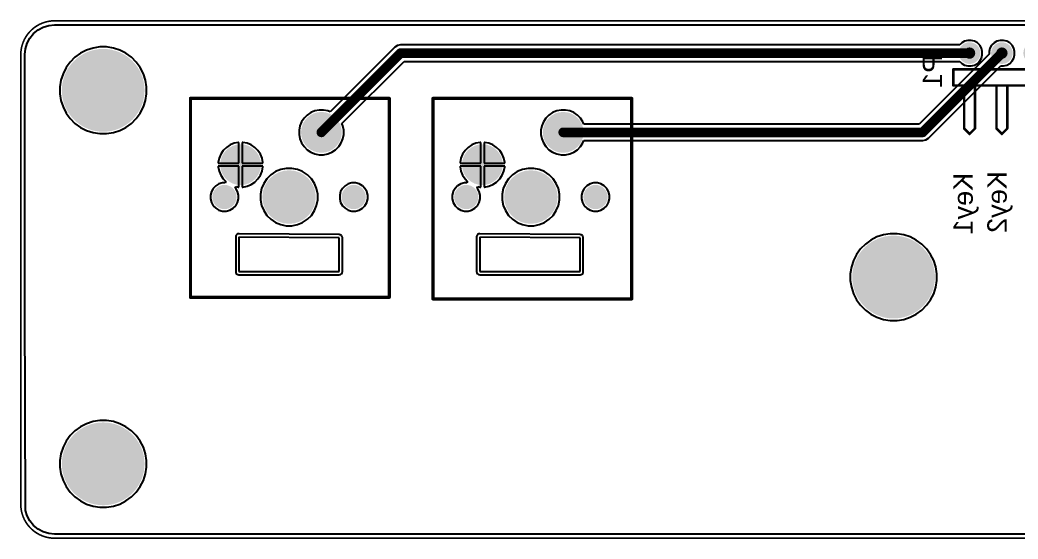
# Model space of a CAD drawing. Header units: millimetres. Extents: x 1.3 to 6.73, y 0.8 to 2.4.
# Drawn here: x 1.298 to 4.385, y 0.798 to 2.403 of the extents above; entities that cross this region are included whole.
import ezdxf

# ---------------------------------------------------------------- set-up
doc = ezdxf.new("R2010")
doc.units = ezdxf.units.MM
doc.header["$MEASUREMENT"] = 0
for name, color, linetype in [('BottomLayer', 5, 'Continuous'), ('BottomOverlay', 54, 'Continuous'), ('BottomSolder', 6, 'Continuous'), ('Mechanical1', 6, 'Continuous'), ('MultiLayer', 9, 'Continuous'), ('PadHoleLayer', 156, 'Continuous'), ('TopLayer', 1, 'Continuous'), ('TopOverlay', 2, 'Continuous'), ('TopSolder', 216, 'Continuous')]:
    doc.layers.add(name, color=color, linetype=linetype)
doc.styles.add('Arial', font='', dxfattribs={"height": 0.2})
doc.styles.get('Arial').set_extended_font_data('Arial')

# ---------------------------------------------------------------- blocks, each defined once
blk = doc.blocks.new('C______MX_F_________1_1')
at = {"layer": 'BottomLayer'}
h = blk.add_hatch(color=5, dxfattribs=at)
edge = h.paths.add_edge_path()
edge.add_arc((0.1, 0.2), 0.0591, 0, 360)
h = blk.add_hatch(color=5, dxfattribs=at)
edge = h.paths.add_edge_path()
edge.add_arc((-0.15, 0.1), 0.0591, 0, 360)
h = blk.add_hatch(color=5, dxfattribs=at)
edge = h.paths.add_edge_path()
edge.add_arc((0, 0), 0.0787, 0, 360)
h = blk.add_hatch(color=5, dxfattribs=at)
edge = h.paths.add_edge_path()
edge.add_arc((-0.2, 0), 0.0335, 0, 360)
h = blk.add_hatch(color=5, dxfattribs=at)
edge = h.paths.add_edge_path()
edge.add_arc((0.2, 0), 0.0335, 0, 360)
at = {"layer": 'BottomSolder'}
h = blk.add_hatch(color=6, dxfattribs=at)
edge = h.paths.add_edge_path()
edge.add_arc((0.1, 0.2), 0.0631, 0, 360)
h = blk.add_hatch(color=6, dxfattribs=at)
edge = h.paths.add_edge_path()
edge.add_arc((-0.15, 0.1), 0.0631, 0, 360)
h = blk.add_hatch(color=6, dxfattribs=at)
edge = h.paths.add_edge_path()
edge.add_arc((0, 0), 0.0827, 0, 360)
h = blk.add_hatch(color=6, dxfattribs=at)
edge = h.paths.add_edge_path()
edge.add_arc((-0.2, 0), 0.0375, 0, 360)
h = blk.add_hatch(color=6, dxfattribs=at)
edge = h.paths.add_edge_path()
edge.add_arc((0.2, 0), 0.0375, 0, 360)
at = {"layer": 'MultiLayer'}
h = blk.add_hatch(color=9, dxfattribs=at)
edge = h.paths.add_edge_path()
edge.add_arc((0.1, 0.2), 0.0591, 0, 360)
h = blk.add_hatch(color=9, dxfattribs=at)
edge = h.paths.add_edge_path()
edge.add_arc((-0.15, 0.1), 0.0591, 0, 360)
h = blk.add_hatch(color=9, dxfattribs=at)
edge = h.paths.add_edge_path()
edge.add_arc((0, 0), 0.0787, 0, 360)
h = blk.add_hatch(color=9, dxfattribs=at)
edge = h.paths.add_edge_path()
edge.add_arc((-0.2, 0), 0.0335, 0, 360)
h = blk.add_hatch(color=9, dxfattribs=at)
edge = h.paths.add_edge_path()
edge.add_arc((0.2, 0), 0.0335, 0, 360)
at = {"layer": 'PadHoleLayer'}
h = blk.add_hatch(color=156, dxfattribs=at)
edge = h.paths.add_edge_path()
edge.add_arc((0.1, 0.2), 0.0295, 0, 360)
h = blk.add_hatch(color=156, dxfattribs=at)
edge = h.paths.add_edge_path()
edge.add_arc((-0.15, 0.1), 0.0295, 0, 360)
h = blk.add_hatch(color=156, dxfattribs=at)
edge = h.paths.add_edge_path()
edge.add_arc((0, 0), 0.0787, 0, 360)
h = blk.add_hatch(color=156, dxfattribs=at)
edge = h.paths.add_edge_path()
edge.add_arc((-0.2, 0), 0.0335, 0, 360)
h = blk.add_hatch(color=156, dxfattribs=at)
edge = h.paths.add_edge_path()
edge.add_arc((0.2, 0), 0.0335, 0, 360)
at = {"layer": 'TopLayer'}
h = blk.add_hatch(color=1, dxfattribs=at)
edge = h.paths.add_edge_path()
edge.add_arc((0.1, 0.2), 0.0591, 0, 360)
h = blk.add_hatch(color=1, dxfattribs=at)
edge = h.paths.add_edge_path()
edge.add_arc((-0.15, 0.1), 0.0591, 0, 360)
h = blk.add_hatch(color=1, dxfattribs=at)
edge = h.paths.add_edge_path()
edge.add_arc((0, 0), 0.0787, 0, 360)
h = blk.add_hatch(color=1, dxfattribs=at)
edge = h.paths.add_edge_path()
edge.add_arc((-0.2, 0), 0.0335, 0, 360)
h = blk.add_hatch(color=1, dxfattribs=at)
edge = h.paths.add_edge_path()
edge.add_arc((0.2, 0), 0.0335, 0, 360)
at = {"layer": 'TopSolder'}
h = blk.add_hatch(color=216, dxfattribs=at)
edge = h.paths.add_edge_path()
edge.add_arc((0.1, 0.2), 0.0631, 0, 360)
h = blk.add_hatch(color=216, dxfattribs=at)
edge = h.paths.add_edge_path()
edge.add_arc((-0.15, 0.1), 0.0631, 0, 360)
h = blk.add_hatch(color=216, dxfattribs=at)
edge = h.paths.add_edge_path()
edge.add_arc((0, 0), 0.0827, 0, 360)
h = blk.add_hatch(color=216, dxfattribs=at)
edge = h.paths.add_edge_path()
edge.add_arc((-0.2, 0), 0.0375, 0, 360)
h = blk.add_hatch(color=216, dxfattribs=at)
edge = h.paths.add_edge_path()
edge.add_arc((0.2, 0), 0.0375, 0, 360)
blk = doc.blocks.new('C______MX_F_________1_2')
at = {"layer": 'BottomLayer'}
h = blk.add_hatch(color=5, dxfattribs=at)
edge = h.paths.add_edge_path()
edge.add_arc((0.1, 0.2), 0.0591, 0, 360)
h = blk.add_hatch(color=5, dxfattribs=at)
edge = h.paths.add_edge_path()
edge.add_arc((-0.15, 0.1), 0.0591, 0, 360)
h = blk.add_hatch(color=5, dxfattribs=at)
edge = h.paths.add_edge_path()
edge.add_arc((0, 0), 0.0787, 0, 360)
h = blk.add_hatch(color=5, dxfattribs=at)
edge = h.paths.add_edge_path()
edge.add_arc((-0.2, 0), 0.0335, 0, 360)
h = blk.add_hatch(color=5, dxfattribs=at)
edge = h.paths.add_edge_path()
edge.add_arc((0.2, 0), 0.0335, 0, 360)
at = {"layer": 'BottomSolder'}
h = blk.add_hatch(color=6, dxfattribs=at)
edge = h.paths.add_edge_path()
edge.add_arc((0.1, 0.2), 0.0631, 0, 360)
h = blk.add_hatch(color=6, dxfattribs=at)
edge = h.paths.add_edge_path()
edge.add_arc((-0.15, 0.1), 0.0631, 0, 360)
h = blk.add_hatch(color=6, dxfattribs=at)
edge = h.paths.add_edge_path()
edge.add_arc((0, 0), 0.0827, 0, 360)
h = blk.add_hatch(color=6, dxfattribs=at)
edge = h.paths.add_edge_path()
edge.add_arc((-0.2, 0), 0.0375, 0, 360)
h = blk.add_hatch(color=6, dxfattribs=at)
edge = h.paths.add_edge_path()
edge.add_arc((0.2, 0), 0.0375, 0, 360)
at = {"layer": 'MultiLayer'}
h = blk.add_hatch(color=9, dxfattribs=at)
edge = h.paths.add_edge_path()
edge.add_arc((0.1, 0.2), 0.0591, 0, 360)
h = blk.add_hatch(color=9, dxfattribs=at)
edge = h.paths.add_edge_path()
edge.add_arc((-0.15, 0.1), 0.0591, 0, 360)
h = blk.add_hatch(color=9, dxfattribs=at)
edge = h.paths.add_edge_path()
edge.add_arc((0, 0), 0.0787, 0, 360)
h = blk.add_hatch(color=9, dxfattribs=at)
edge = h.paths.add_edge_path()
edge.add_arc((-0.2, 0), 0.0335, 0, 360)
h = blk.add_hatch(color=9, dxfattribs=at)
edge = h.paths.add_edge_path()
edge.add_arc((0.2, 0), 0.0335, 0, 360)
at = {"layer": 'PadHoleLayer'}
h = blk.add_hatch(color=156, dxfattribs=at)
edge = h.paths.add_edge_path()
edge.add_arc((0.1, 0.2), 0.0295, 0, 360)
h = blk.add_hatch(color=156, dxfattribs=at)
edge = h.paths.add_edge_path()
edge.add_arc((-0.15, 0.1), 0.0295, 0, 360)
h = blk.add_hatch(color=156, dxfattribs=at)
edge = h.paths.add_edge_path()
edge.add_arc((0, 0), 0.0787, 0, 360)
h = blk.add_hatch(color=156, dxfattribs=at)
edge = h.paths.add_edge_path()
edge.add_arc((-0.2, 0), 0.0335, 0, 360)
h = blk.add_hatch(color=156, dxfattribs=at)
edge = h.paths.add_edge_path()
edge.add_arc((0.2, 0), 0.0335, 0, 360)
at = {"layer": 'TopLayer'}
h = blk.add_hatch(color=1, dxfattribs=at)
edge = h.paths.add_edge_path()
edge.add_arc((0.1, 0.2), 0.0591, 0, 360)
h = blk.add_hatch(color=1, dxfattribs=at)
edge = h.paths.add_edge_path()
edge.add_arc((-0.15, 0.1), 0.0591, 0, 360)
h = blk.add_hatch(color=1, dxfattribs=at)
edge = h.paths.add_edge_path()
edge.add_arc((0, 0), 0.0787, 0, 360)
h = blk.add_hatch(color=1, dxfattribs=at)
edge = h.paths.add_edge_path()
edge.add_arc((-0.2, 0), 0.0335, 0, 360)
h = blk.add_hatch(color=1, dxfattribs=at)
edge = h.paths.add_edge_path()
edge.add_arc((0.2, 0), 0.0335, 0, 360)
at = {"layer": 'TopSolder'}
h = blk.add_hatch(color=216, dxfattribs=at)
edge = h.paths.add_edge_path()
edge.add_arc((0.1, 0.2), 0.0631, 0, 360)
h = blk.add_hatch(color=216, dxfattribs=at)
edge = h.paths.add_edge_path()
edge.add_arc((-0.15, 0.1), 0.0631, 0, 360)
h = blk.add_hatch(color=216, dxfattribs=at)
edge = h.paths.add_edge_path()
edge.add_arc((0, 0), 0.0827, 0, 360)
h = blk.add_hatch(color=216, dxfattribs=at)
edge = h.paths.add_edge_path()
edge.add_arc((-0.2, 0), 0.0375, 0, 360)
h = blk.add_hatch(color=216, dxfattribs=at)
edge = h.paths.add_edge_path()
edge.add_arc((0.2, 0), 0.0375, 0, 360)
blk = doc.blocks.new('HDR1X5H_B_5')
at = {"layer": 'BottomLayer'}
blk.add_hatch(color=5, dxfattribs=at).paths.add_polyline_path([(-0.0295, 0.0295), (0.0295, 0.0295), (0.0295, -0.0295), (-0.0295, -0.0295)])
h = blk.add_hatch(color=5, dxfattribs=at)
edge = h.paths.add_edge_path()
edge.add_arc((0.1, 0), 0.0295, 0, 360)
h = blk.add_hatch(color=5, dxfattribs=at)
edge = h.paths.add_edge_path()
edge.add_arc((0.2, 0), 0.0295, 0, 360)
h = blk.add_hatch(color=5, dxfattribs=at)
edge = h.paths.add_edge_path()
edge.add_arc((0.3, 0), 0.0295, 0, 360)
h = blk.add_hatch(color=5, dxfattribs=at)
edge = h.paths.add_edge_path()
edge.add_arc((0.4, 0), 0.0295, 0, 360)
at = {"layer": 'BottomSolder'}
blk.add_hatch(color=6, dxfattribs=at).paths.add_polyline_path([(-0.0335, 0.0335), (0.0335, 0.0335), (0.0335, -0.0335), (-0.0335, -0.0335)])
h = blk.add_hatch(color=6, dxfattribs=at)
edge = h.paths.add_edge_path()
edge.add_arc((0.1, 0), 0.0335, 0, 360)
h = blk.add_hatch(color=6, dxfattribs=at)
edge = h.paths.add_edge_path()
edge.add_arc((0.2, 0), 0.0335, 0, 360)
h = blk.add_hatch(color=6, dxfattribs=at)
edge = h.paths.add_edge_path()
edge.add_arc((0.3, 0), 0.0335, 0, 360)
h = blk.add_hatch(color=6, dxfattribs=at)
edge = h.paths.add_edge_path()
edge.add_arc((0.4, 0), 0.0335, 0, 360)
at = {"layer": 'MultiLayer'}
blk.add_hatch(color=9, dxfattribs=at).paths.add_polyline_path([(-0.0295, 0.0295), (0.0295, 0.0295), (0.0295, -0.0295), (-0.0295, -0.0295)])
h = blk.add_hatch(color=9, dxfattribs=at)
edge = h.paths.add_edge_path()
edge.add_arc((0.1, 0), 0.0295, 0, 360)
h = blk.add_hatch(color=9, dxfattribs=at)
edge = h.paths.add_edge_path()
edge.add_arc((0.2, 0), 0.0295, 0, 360)
h = blk.add_hatch(color=9, dxfattribs=at)
edge = h.paths.add_edge_path()
edge.add_arc((0.3, 0), 0.0295, 0, 360)
h = blk.add_hatch(color=9, dxfattribs=at)
edge = h.paths.add_edge_path()
edge.add_arc((0.4, 0), 0.0295, 0, 360)
at = {"layer": 'PadHoleLayer'}
h = blk.add_hatch(color=156, dxfattribs=at)
edge = h.paths.add_edge_path()
edge.add_arc((0, 0), 0.0177, 0, 360)
h = blk.add_hatch(color=156, dxfattribs=at)
edge = h.paths.add_edge_path()
edge.add_arc((0.1, 0), 0.0177, 0, 360)
h = blk.add_hatch(color=156, dxfattribs=at)
edge = h.paths.add_edge_path()
edge.add_arc((0.2, 0), 0.0177, 0, 360)
h = blk.add_hatch(color=156, dxfattribs=at)
edge = h.paths.add_edge_path()
edge.add_arc((0.3, 0), 0.0177, 0, 360)
h = blk.add_hatch(color=156, dxfattribs=at)
edge = h.paths.add_edge_path()
edge.add_arc((0.4, 0), 0.0177, 0, 360)
at = {"layer": 'TopLayer'}
blk.add_hatch(color=1, dxfattribs=at).paths.add_polyline_path([(-0.0295, 0.0295), (0.0295, 0.0295), (0.0295, -0.0295), (-0.0295, -0.0295)])
h = blk.add_hatch(color=1, dxfattribs=at)
edge = h.paths.add_edge_path()
edge.add_arc((0.1, 0), 0.0295, 0, 360)
h = blk.add_hatch(color=1, dxfattribs=at)
edge = h.paths.add_edge_path()
edge.add_arc((0.2, 0), 0.0295, 0, 360)
h = blk.add_hatch(color=1, dxfattribs=at)
edge = h.paths.add_edge_path()
edge.add_arc((0.3, 0), 0.0295, 0, 360)
h = blk.add_hatch(color=1, dxfattribs=at)
edge = h.paths.add_edge_path()
edge.add_arc((0.4, 0), 0.0295, 0, 360)
at = {"layer": 'TopSolder'}
blk.add_hatch(color=216, dxfattribs=at).paths.add_polyline_path([(-0.0335, 0.0335), (0.0335, 0.0335), (0.0335, -0.0335), (-0.0335, -0.0335)])
h = blk.add_hatch(color=216, dxfattribs=at)
edge = h.paths.add_edge_path()
edge.add_arc((0.1, 0), 0.0335, 0, 360)
h = blk.add_hatch(color=216, dxfattribs=at)
edge = h.paths.add_edge_path()
edge.add_arc((0.2, 0), 0.0335, 0, 360)
h = blk.add_hatch(color=216, dxfattribs=at)
edge = h.paths.add_edge_path()
edge.add_arc((0.3, 0), 0.0335, 0, 360)
h = blk.add_hatch(color=216, dxfattribs=at)
edge = h.paths.add_edge_path()
edge.add_arc((0.4, 0), 0.0335, 0, 360)
at = {"layer": 'BottomOverlay', "const_width": 0.00787}
for points in [[(0, 0.25), (-0.0167, 0.2333)], [(0.0167, 0.2333), (0, 0.25)], [(0.1, 0.25), (0.0833, 0.2333)], [(0.1167, 0.2333), (0.1, 0.25)], [(0.2, 0.25), (0.1833, 0.2333)], [(0.2167, 0.2333), (0.2, 0.25)], [(0.3, 0.25), (0.2833, 0.2333)], [(0.3167, 0.2333), (0.3, 0.25)], [(0.4, 0.25), (0.3833, 0.2333)], [(0.4167, 0.2333), (0.4, 0.25)], [(-0.0167, 0.2333), (-0.0167, 0.1)], [(0.0167, 0.2333), (0.0167, 0.1)], [(0.0833, 0.2333), (0.0833, 0.1)], [(0.1167, 0.2333), (0.1167, 0.1)], [(0.1833, 0.2333), (0.1833, 0.1)], [(0.2167, 0.2333), (0.2167, 0.1)], [(0.2833, 0.2333), (0.2833, 0.1)], [(0.3167, 0.2333), (0.3167, 0.1)], [(0.3833, 0.2333), (0.3833, 0.1)], [(0.4167, 0.2333), (0.4167, 0.1)], [(0.45, 0.1), (-0.05, 0.1)], [(-0.05, 0.1), (-0.05, 0.05)], [(0.45, 0.1), (0.45, 0.05)], [(0.45, 0.05), (-0.05, 0.05)]]:
    blk.add_lwpolyline(points, dxfattribs=at)
at = {"layer": 'BottomOverlay', "const_width": 0.00394}
for points in [[(-0.002, 0.25, 1), (0.002, 0.25, 1)], [(-0.002, 0.25, 1), (0.002, 0.25, 1)], [(0.098, 0.25, 1), (0.102, 0.25, 1)], [(0.098, 0.25, 1), (0.102, 0.25, 1)], [(0.198, 0.25, 1), (0.202, 0.25, 1)], [(0.198, 0.25, 1), (0.202, 0.25, 1)], [(0.298, 0.25, 1), (0.302, 0.25, 1)], [(0.298, 0.25, 1), (0.302, 0.25, 1)], [(0.398, 0.25, 1), (0.402, 0.25, 1)], [(0.398, 0.25, 1), (0.402, 0.25, 1)], [(-0.0186, 0.2333, 1), (-0.0147, 0.2333, 1)], [(-0.0186, 0.2333, 1), (-0.0147, 0.2333, 1)], [(0.0147, 0.2333, 1), (0.0186, 0.2333, 1)], [(0.0147, 0.2333, 1), (0.0186, 0.2333, 1)], [(0.0814, 0.2333, 1), (0.0853, 0.2333, 1)], [(0.0814, 0.2333, 1), (0.0853, 0.2333, 1)], [(0.1147, 0.2333, 1), (0.1186, 0.2333, 1)], [(0.1147, 0.2333, 1), (0.1186, 0.2333, 1)], [(0.1814, 0.2333, 1), (0.1853, 0.2333, 1)], [(0.1814, 0.2333, 1), (0.1853, 0.2333, 1)], [(0.2147, 0.2333, 1), (0.2186, 0.2333, 1)], [(0.2147, 0.2333, 1), (0.2186, 0.2333, 1)], [(0.2814, 0.2333, 1), (0.2853, 0.2333, 1)], [(0.2814, 0.2333, 1), (0.2853, 0.2333, 1)], [(0.3147, 0.2333, 1), (0.3186, 0.2333, 1)], [(0.3147, 0.2333, 1), (0.3186, 0.2333, 1)], [(0.3814, 0.2333, 1), (0.3853, 0.2333, 1)], [(0.3814, 0.2333, 1), (0.3853, 0.2333, 1)], [(0.4147, 0.2333, 1), (0.4186, 0.2333, 1)], [(0.4147, 0.2333, 1), (0.4186, 0.2333, 1)], [(-0.052, 0.1, 1), (-0.048, 0.1, 1)], [(-0.052, 0.1, 1), (-0.048, 0.1, 1)], [(-0.0186, 0.1, 1), (-0.0147, 0.1, 1)], [(0.0147, 0.1, 1), (0.0186, 0.1, 1)], [(0.0814, 0.1, 1), (0.0853, 0.1, 1)], [(0.1147, 0.1, 1), (0.1186, 0.1, 1)], [(0.1814, 0.1, 1), (0.1853, 0.1, 1)], [(0.2147, 0.1, 1), (0.2186, 0.1, 1)], [(0.2814, 0.1, 1), (0.2853, 0.1, 1)], [(0.3147, 0.1, 1), (0.3186, 0.1, 1)], [(0.3814, 0.1, 1), (0.3853, 0.1, 1)], [(0.4147, 0.1, 1), (0.4186, 0.1, 1)], [(0.448, 0.1, 1), (0.452, 0.1, 1)], [(0.448, 0.1, 1), (0.452, 0.1, 1)], [(-0.052, 0.05, 1), (-0.048, 0.05, 1)], [(-0.052, 0.05, 1), (-0.048, 0.05, 1)], [(0.448, 0.05, 1), (0.452, 0.05, 1)], [(0.448, 0.05, 1), (0.452, 0.05, 1)]]:
    blk.add_lwpolyline(points, format="xyb", close=True, dxfattribs=at)

msp = doc.modelspace()

# ---------------------------------------------------------------- hatches: boundary and pattern name
at = {"layer": 'BottomLayer'}
h = msp.add_hatch(color=5, dxfattribs=at)
edge = h.paths.add_edge_path()
edge.add_arc((1.555, 2.185), 0.124, 0, 360)
h = msp.add_hatch(color=5, dxfattribs=at)
edge = h.paths.add_edge_path()
edge.add_arc((4.0001, 1.6075), 0.124, 0, 360)
h = msp.add_hatch(color=5, dxfattribs=at)
edge = h.paths.add_edge_path()
edge.add_arc((1.555, 1.03), 0.124, 0, 360)
at = {"layer": 'BottomSolder'}
h = msp.add_hatch(color=6, dxfattribs=at)
edge = h.paths.add_edge_path()
edge.add_arc((1.555, 2.185), 0.128, 0, 360)
h = msp.add_hatch(color=6, dxfattribs=at)
edge = h.paths.add_edge_path()
edge.add_arc((4.0001, 1.6075), 0.128, 0, 360)
h = msp.add_hatch(color=6, dxfattribs=at)
edge = h.paths.add_edge_path()
edge.add_arc((1.555, 1.03), 0.128, 0, 360)
at = {"layer": 'MultiLayer'}
h = msp.add_hatch(color=9, dxfattribs=at)
edge = h.paths.add_edge_path()
edge.add_arc((1.555, 2.185), 0.124, 0, 360)
h = msp.add_hatch(color=9, dxfattribs=at)
edge = h.paths.add_edge_path()
edge.add_arc((4.0001, 1.6075), 0.124, 0, 360)
h = msp.add_hatch(color=9, dxfattribs=at)
edge = h.paths.add_edge_path()
edge.add_arc((1.555, 1.03), 0.124, 0, 360)
at = {"layer": 'PadHoleLayer'}
h = msp.add_hatch(color=156, dxfattribs=at)
edge = h.paths.add_edge_path()
edge.add_arc((1.555, 2.185), 0.0669, 0, 360)
h = msp.add_hatch(color=156, dxfattribs=at)
edge = h.paths.add_edge_path()
edge.add_arc((4.0001, 1.6075), 0.0669, 0, 360)
h = msp.add_hatch(color=156, dxfattribs=at)
edge = h.paths.add_edge_path()
edge.add_arc((1.555, 1.03), 0.0669, 0, 360)
at = {"layer": 'TopLayer'}
h = msp.add_hatch(color=1, dxfattribs=at)
edge = h.paths.add_edge_path()
edge.add_arc((1.555, 2.185), 0.124, 0, 360)
h = msp.add_hatch(color=1, dxfattribs=at)
edge = h.paths.add_edge_path()
edge.add_arc((4.0001, 1.6075), 0.124, 0, 360)
h = msp.add_hatch(color=1, dxfattribs=at)
edge = h.paths.add_edge_path()
edge.add_arc((1.555, 1.03), 0.124, 0, 360)
at = {"layer": 'TopSolder'}
h = msp.add_hatch(color=216, dxfattribs=at)
edge = h.paths.add_edge_path()
edge.add_arc((1.555, 2.185), 0.128, 0, 360)
h = msp.add_hatch(color=216, dxfattribs=at)
edge = h.paths.add_edge_path()
edge.add_arc((4.0001, 1.6075), 0.128, 0, 360)
h = msp.add_hatch(color=216, dxfattribs=at)
edge = h.paths.add_edge_path()
edge.add_arc((1.555, 1.03), 0.128, 0, 360)

# ---------------------------------------------------------------- linework, layer by layer
at = {"layer": 'Mechanical1', "const_width": 0.005}
for points in [[(1.3, 2.295, -0.414214), (1.405, 2.4)], [(1.405, 0.8, -0.414214), (1.3, 0.905)]]:
    msp.add_lwpolyline(points, format="xyb", dxfattribs=at)
for points in [[(1.405, 2.4), (6.625, 2.4)], [(1.3, 0.905), (1.3, 2.295)], [(1.405, 0.8), (6.625, 0.8)]]:
    msp.add_lwpolyline(points, dxfattribs=at)
at = {"layer": 'Mechanical1', "const_width": 0.0025}
for points in [[(1.4038, 2.4, 1), (1.4062, 2.4, 1)], [(1.4038, 2.4, 1), (1.4062, 2.4, 1)], [(1.2988, 2.295, 1), (1.3013, 2.295, 1)], [(1.2988, 2.295, 1), (1.3013, 2.295, 1)], [(1.2988, 0.905, 1), (1.3013, 0.905, 1)], [(1.2988, 0.905, 1), (1.3013, 0.905, 1)], [(1.4038, 0.8, 1), (1.4062, 0.8, 1)], [(1.4038, 0.8, 1), (1.4062, 0.8, 1)]]:
    msp.add_lwpolyline(points, format="xyb", close=True, dxfattribs=at)
at = {"layer": 'MultiLayer'}
for p, q in [((2.285, 1.7286), (1.975, 1.7314)), ((1.975, 1.7314), (1.975, 1.625)), ((3.03, 1.7286), (2.72, 1.7314)), ((2.72, 1.7314), (2.72, 1.625)), ((2.285, 1.625), (2.285, 1.7286)), ((3.03, 1.625), (3.03, 1.7286)), ((1.975, 1.625), (2.285, 1.625)), ((2.72, 1.625), (3.03, 1.625))]:
    msp.add_line(p, q, dxfattribs=at)
at = {"layer": 'TopLayer'}
for p, q in [((1.3536, 2.3719), (1.3696, 2.3804)), ((1.3696, 2.3804), (1.387, 2.3857)), ((1.387, 2.3857), (1.4044, 2.3874)), ((1.4044, 2.3874), (1.405, 2.3873)), ((1.405, 2.3873), (6.625, 2.3873)), ((1.3281, 2.3464), (1.3396, 2.3604)), ((1.3396, 2.3604), (1.3536, 2.3719)), ((1.3143, 2.313), (1.3196, 2.3304)), ((1.3196, 2.3304), (1.3281, 2.3464)), ((1.5236, 2.3157), (1.5036, 2.3092)), ((1.5445, 2.319), (1.5236, 2.3157)), ((1.5655, 2.319), (1.5445, 2.319)), ((1.5864, 2.3157), (1.5655, 2.319)), ((1.6064, 2.3092), (1.5864, 2.3157)), ((2.457, 2.318), (2.2574, 2.1184)), ((2.4652, 2.3235), (2.457, 2.318)), ((2.475, 2.3255), (2.4652, 2.3235)), ((4.2046, 2.3255), (2.475, 2.3255)), ((4.2107, 2.3316), (4.2046, 2.3255)), ((4.2197, 2.3368), (4.2107, 2.3316)), ((4.2298, 2.3395), (4.2197, 2.3368)), ((4.2402, 2.3395), (4.2298, 2.3395)), ((4.2503, 2.3368), (4.2402, 2.3395)), ((4.2593, 2.3316), (4.2503, 2.3368)), ((4.2666, 2.3243), (4.2593, 2.3316)), ((4.2718, 2.3153), (4.2666, 2.3243)), ((4.3034, 2.3243), (4.2982, 2.3153)), ((4.3107, 2.3316), (4.3034, 2.3243)), ((4.3197, 2.3368), (4.3107, 2.3316)), ((4.3298, 2.3395), (4.3197, 2.3368)), ((4.3402, 2.3395), (4.3298, 2.3395)), ((4.3503, 2.3368), (4.3402, 2.3395)), ((4.3593, 2.3316), (4.3503, 2.3368)), ((4.3666, 2.3243), (4.3593, 2.3316)), ((4.3718, 2.3153), (4.3666, 2.3243)), ((1.3126, 2.2956), (1.3143, 2.313)), ((1.3127, 2.295), (1.3126, 2.2956)), ((1.3127, 1.5226), (1.3127, 2.295)), ((1.4677, 2.2872), (1.4528, 2.2723)), ((1.4848, 2.2996), (1.4677, 2.2872)), ((1.5036, 2.3092), (1.4848, 2.2996)), ((1.6252, 2.2996), (1.6064, 2.3092)), ((1.6423, 2.2872), (1.6252, 2.2996)), ((1.6572, 2.2723), (1.6423, 2.2872)), ((4.2955, 2.2965), (4.0794, 2.0805)), ((4.2745, 2.3052), (4.2718, 2.3153)), ((4.2718, 2.2847), (4.2745, 2.2948)), ((4.2745, 2.2948), (4.2745, 2.3052)), ((4.2982, 2.3153), (4.2955, 2.3052)), ((4.2955, 2.3052), (4.2955, 2.2965)), ((4.3745, 2.3052), (4.3718, 2.3153)), ((4.3718, 2.2847), (4.3745, 2.2948)), ((4.3745, 2.2948), (4.3745, 2.3052)), ((1.4404, 2.2552), (1.4308, 2.2364)), ((1.4528, 2.2723), (1.4404, 2.2552)), ((1.6696, 2.2552), (1.6572, 2.2723)), ((1.6792, 2.2364), (1.6696, 2.2552)), ((2.2934, 2.0824), (2.4856, 2.2745)), ((2.4856, 2.2745), (4.2046, 2.2745)), ((4.108, 2.037), (4.3315, 2.2605)), ((4.2046, 2.2745), (4.2107, 2.2684)), ((4.2107, 2.2684), (4.2197, 2.2632)), ((4.2197, 2.2632), (4.2298, 2.2605)), ((4.2298, 2.2605), (4.2402, 2.2605)), ((4.2402, 2.2605), (4.2503, 2.2632)), ((4.2503, 2.2632), (4.2593, 2.2684)), ((4.2593, 2.2684), (4.2666, 2.2757)), ((4.2666, 2.2757), (4.2718, 2.2847)), ((4.3315, 2.2605), (4.3402, 2.2605)), ((4.3402, 2.2605), (4.3503, 2.2632)), ((4.3503, 2.2632), (4.3593, 2.2684)), ((4.3593, 2.2684), (4.3666, 2.2757)), ((4.3666, 2.2757), (4.3718, 2.2847)), ((1.4308, 2.2364), (1.4243, 2.2164)), ((1.6857, 2.2164), (1.6792, 2.2364)), ((1.4243, 2.2164), (1.421, 2.1955)), ((1.421, 2.1955), (1.421, 2.1745)), ((1.689, 2.1955), (1.6857, 2.2164)), ((1.689, 2.1745), (1.689, 2.1955)), ((1.421, 2.1745), (1.4243, 2.1536)), ((1.6857, 2.1536), (1.689, 2.1745)), ((1.4243, 2.1536), (1.4308, 2.1336)), ((1.4308, 2.1336), (1.4404, 2.1148)), ((1.6696, 2.1148), (1.6792, 2.1336)), ((1.6792, 2.1336), (1.6857, 2.1536)), ((1.4404, 2.1148), (1.4528, 2.0977)), ((1.6572, 2.0977), (1.6696, 2.1148)), ((2.186, 2.1086), (2.1764, 2.099)), ((2.1973, 2.1162), (2.186, 2.1086)), ((2.2099, 2.1214), (2.1973, 2.1162)), ((2.2232, 2.1241), (2.2099, 2.1214)), ((2.2368, 2.1241), (2.2232, 2.1241)), ((2.2501, 2.1214), (2.2368, 2.1241)), ((2.2574, 2.1184), (2.2501, 2.1214)), ((2.934, 2.1086), (2.9244, 2.099)), ((2.9453, 2.1162), (2.934, 2.1086)), ((2.9579, 2.1214), (2.9453, 2.1162)), ((2.9712, 2.1241), (2.9579, 2.1214)), ((2.9848, 2.1241), (2.9712, 2.1241)), ((2.9982, 2.1214), (2.9848, 2.1241)), ((3.0107, 2.1162), (2.9982, 2.1214)), ((3.0221, 2.1086), (3.0107, 2.1162)), ((3.0317, 2.099), (3.0221, 2.1086)), ((1.4528, 2.0977), (1.4677, 2.0828)), ((1.4677, 2.0828), (1.4848, 2.0704)), ((1.4848, 2.0704), (1.5036, 2.0608)), ((1.6064, 2.0608), (1.6252, 2.0704)), ((1.6252, 2.0704), (1.6423, 2.0828)), ((1.6423, 2.0828), (1.6572, 2.0977)), ((2.1636, 2.0751), (2.1609, 2.0618)), ((2.1688, 2.0877), (2.1636, 2.0751)), ((2.1764, 2.099), (2.1688, 2.0877)), ((2.2964, 2.0751), (2.2934, 2.0824)), ((2.2991, 2.0618), (2.2964, 2.0751)), ((2.9116, 2.0751), (2.909, 2.0618)), ((2.9168, 2.0877), (2.9116, 2.0751)), ((2.9244, 2.099), (2.9168, 2.0877)), ((3.0392, 2.0877), (3.0317, 2.099)), ((3.0422, 2.0805), (3.0392, 2.0877)), ((4.0794, 2.0805), (3.0422, 2.0805)), ((1.5036, 2.0608), (1.5236, 2.0543)), ((1.5236, 2.0543), (1.5445, 2.051)), ((1.5445, 2.051), (1.5655, 2.051)), ((1.5655, 2.051), (1.5864, 2.0543)), ((1.5864, 2.0543), (1.6064, 2.0608)), ((2.1609, 2.0618), (2.1609, 2.0482)), ((2.1609, 2.0482), (2.1636, 2.0349)), ((2.2964, 2.0349), (2.2991, 2.0482)), ((2.2991, 2.0482), (2.2991, 2.0618)), ((2.909, 2.0618), (2.909, 2.0482)), ((2.909, 2.0482), (2.9116, 2.0349)), ((1.936, 2.0086), (1.9264, 1.999)), ((1.9473, 2.0162), (1.936, 2.0086)), ((1.9599, 2.0214), (1.9473, 2.0162)), ((1.9732, 2.0241), (1.9599, 2.0214)), ((1.975, 2.0241), (1.9732, 2.0241)), ((1.975, 1.96), (1.975, 2.0241)), ((1.9868, 2.0241), (1.985, 2.0241)), ((1.985, 2.0241), (1.985, 1.96)), ((2.0001, 2.0214), (1.9868, 2.0241)), ((2.0127, 2.0162), (2.0001, 2.0214)), ((2.024, 2.0086), (2.0127, 2.0162)), ((2.0336, 1.999), (2.024, 2.0086)), ((2.1636, 2.0349), (2.1688, 2.0223)), ((2.1688, 2.0223), (2.1764, 2.011)), ((2.1764, 2.011), (2.186, 2.0014)), ((2.274, 2.0014), (2.2836, 2.011)), ((2.2836, 2.011), (2.2912, 2.0223)), ((2.2912, 2.0223), (2.2964, 2.0349)), ((2.684, 2.0086), (2.6744, 1.999)), ((2.6953, 2.0162), (2.684, 2.0086)), ((2.7079, 2.0214), (2.6953, 2.0162)), ((2.7212, 2.0241), (2.7079, 2.0214)), ((2.723, 2.0241), (2.7212, 2.0241)), ((2.723, 1.96), (2.723, 2.0241)), ((2.7348, 2.0241), (2.733, 2.0241)), ((2.733, 2.0241), (2.733, 1.96)), ((2.7482, 2.0214), (2.7348, 2.0241)), ((2.7607, 2.0162), (2.7482, 2.0214)), ((2.7721, 2.0086), (2.7607, 2.0162)), ((2.7817, 1.999), (2.7721, 2.0086)), ((2.9116, 2.0349), (2.9168, 2.0223)), ((2.9168, 2.0223), (2.9244, 2.011)), ((2.9244, 2.011), (2.934, 2.0014)), ((3.0221, 2.0014), (3.0317, 2.011)), ((3.0317, 2.011), (3.0392, 2.0223)), ((3.0392, 2.0223), (3.0422, 2.0295)), ((3.0422, 2.0295), (4.09, 2.0295)), ((4.09, 2.0295), (4.0998, 2.0315)), ((4.0998, 2.0315), (4.108, 2.037)), ((1.9188, 1.9877), (1.9136, 1.9751)), ((1.9264, 1.999), (1.9188, 1.9877)), ((2.0412, 1.9877), (2.0336, 1.999)), ((2.0464, 1.9751), (2.0412, 1.9877)), ((2.186, 2.0014), (2.1973, 1.9938)), ((2.1973, 1.9938), (2.2099, 1.9886)), ((2.2099, 1.9886), (2.2232, 1.9859)), ((2.2232, 1.9859), (2.2368, 1.9859)), ((2.2368, 1.9859), (2.2501, 1.9886)), ((2.2501, 1.9886), (2.2627, 1.9938)), ((2.2627, 1.9938), (2.274, 2.0014)), ((2.6668, 1.9877), (2.6616, 1.9751)), ((2.6744, 1.999), (2.6668, 1.9877)), ((2.7892, 1.9877), (2.7817, 1.999)), ((2.7944, 1.9751), (2.7892, 1.9877)), ((2.934, 2.0014), (2.9453, 1.9938)), ((2.9453, 1.9938), (2.9579, 1.9886)), ((2.9579, 1.9886), (2.9712, 1.9859)), ((2.9712, 1.9859), (2.9848, 1.9859)), ((2.9848, 1.9859), (2.9982, 1.9886)), ((2.9982, 1.9886), (3.0107, 1.9938)), ((3.0107, 1.9938), (3.0221, 2.0014)), ((1.9136, 1.9751), (1.9109, 1.9618)), ((1.9109, 1.9618), (1.9109, 1.96)), ((1.9109, 1.96), (1.975, 1.96)), ((1.975, 1.95), (1.9109, 1.95)), ((1.9109, 1.95), (1.9109, 1.9482)), ((1.9109, 1.9482), (1.9136, 1.9349)), ((1.975, 1.8859), (1.975, 1.95)), ((1.985, 1.96), (2.0491, 1.96)), ((2.0491, 1.95), (1.985, 1.95)), ((1.985, 1.95), (1.985, 1.8859)), ((2.0491, 1.9618), (2.0464, 1.9751)), ((2.0464, 1.9349), (2.0491, 1.9482)), ((2.0491, 1.96), (2.0491, 1.9618)), ((2.0491, 1.9482), (2.0491, 1.95)), ((2.6616, 1.9751), (2.659, 1.9618)), ((2.659, 1.9618), (2.659, 1.96)), ((2.659, 1.96), (2.723, 1.96)), ((2.723, 1.95), (2.659, 1.95)), ((2.659, 1.95), (2.659, 1.9482)), ((2.659, 1.9482), (2.6616, 1.9349)), ((2.723, 1.8859), (2.723, 1.95)), ((2.733, 1.96), (2.7971, 1.96)), ((2.7971, 1.95), (2.733, 1.95)), ((2.733, 1.95), (2.733, 1.8859)), ((2.7971, 1.9618), (2.7944, 1.9751)), ((2.7944, 1.9349), (2.7971, 1.9482)), ((2.7971, 1.96), (2.7971, 1.9618)), ((2.7971, 1.9482), (2.7971, 1.95)), ((1.9136, 1.9349), (1.9188, 1.9223)), ((1.9188, 1.9223), (1.9264, 1.911)), ((2.0336, 1.911), (2.0412, 1.9223)), ((2.0412, 1.9223), (2.0464, 1.9349)), ((2.0734, 1.9239), (2.0611, 1.9116)), ((2.088, 1.9336), (2.0734, 1.9239)), ((2.1041, 1.9403), (2.088, 1.9336)), ((2.1213, 1.9437), (2.1041, 1.9403)), ((2.1387, 1.9437), (2.1213, 1.9437)), ((2.1559, 1.9403), (2.1387, 1.9437)), ((2.172, 1.9336), (2.1559, 1.9403)), ((2.1866, 1.9239), (2.172, 1.9336)), ((2.1989, 1.9116), (2.1866, 1.9239)), ((2.6616, 1.9349), (2.6668, 1.9223)), ((2.6668, 1.9223), (2.6744, 1.911)), ((2.7817, 1.911), (2.7892, 1.9223)), ((2.7892, 1.9223), (2.7944, 1.9349)), ((2.8215, 1.9239), (2.8091, 1.9116)), ((2.836, 1.9336), (2.8215, 1.9239)), ((2.8521, 1.9403), (2.836, 1.9336)), ((2.8693, 1.9437), (2.8521, 1.9403)), ((2.8868, 1.9437), (2.8693, 1.9437)), ((2.9039, 1.9403), (2.8868, 1.9437)), ((2.9201, 1.9336), (2.9039, 1.9403)), ((2.9346, 1.9239), (2.9201, 1.9336)), ((2.947, 1.9116), (2.9346, 1.9239)), ((1.9033, 1.8898), (1.8952, 1.8817)), ((1.9132, 1.8955), (1.9033, 1.8898)), ((1.9243, 1.8985), (1.9132, 1.8955)), ((1.9318, 1.8985), (1.9243, 1.8985)), ((1.9264, 1.911), (1.9339, 1.9035)), ((1.9339, 1.9035), (1.9318, 1.8985)), ((1.9637, 1.8827), (1.9662, 1.8873)), ((1.9662, 1.8873), (1.9732, 1.8859)), ((1.9732, 1.8859), (1.975, 1.8859)), ((1.985, 1.8859), (1.9868, 1.8859)), ((1.9868, 1.8859), (2.0001, 1.8886)), ((2.0001, 1.8886), (2.0127, 1.8938)), ((2.0127, 1.8938), (2.024, 1.9014)), ((2.024, 1.9014), (2.0336, 1.911)), ((2.0514, 1.897), (2.0447, 1.8809)), ((2.0611, 1.9116), (2.0514, 1.897)), ((2.2086, 1.897), (2.1989, 1.9116)), ((2.2153, 1.8809), (2.2086, 1.897)), ((2.3033, 1.8898), (2.2952, 1.8817)), ((2.3132, 1.8955), (2.3033, 1.8898)), ((2.3243, 1.8985), (2.3132, 1.8955)), ((2.3357, 1.8985), (2.3243, 1.8985)), ((2.3468, 1.8955), (2.3357, 1.8985)), ((2.3567, 1.8898), (2.3468, 1.8955)), ((2.3648, 1.8817), (2.3567, 1.8898)), ((2.6513, 1.8898), (2.6433, 1.8817)), ((2.6613, 1.8955), (2.6513, 1.8898)), ((2.6723, 1.8985), (2.6613, 1.8955)), ((2.6798, 1.8985), (2.6723, 1.8985)), ((2.6744, 1.911), (2.6819, 1.9035)), ((2.6819, 1.9035), (2.6798, 1.8985)), ((2.7118, 1.8827), (2.7142, 1.8873)), ((2.7142, 1.8873), (2.7212, 1.8859)), ((2.7212, 1.8859), (2.723, 1.8859)), ((2.733, 1.8859), (2.7348, 1.8859)), ((2.7348, 1.8859), (2.7482, 1.8886)), ((2.7482, 1.8886), (2.7607, 1.8938)), ((2.7607, 1.8938), (2.7721, 1.9014)), ((2.7721, 1.9014), (2.7817, 1.911)), ((2.7994, 1.897), (2.7927, 1.8809)), ((2.8091, 1.9116), (2.7994, 1.897)), ((2.9567, 1.897), (2.947, 1.9116)), ((2.9634, 1.8809), (2.9567, 1.897)), ((3.0513, 1.8898), (3.0433, 1.8817)), ((3.0613, 1.8955), (3.0513, 1.8898)), ((3.0723, 1.8985), (3.0613, 1.8955)), ((3.0838, 1.8985), (3.0723, 1.8985)), ((3.0948, 1.8955), (3.0838, 1.8985)), ((3.1047, 1.8898), (3.0948, 1.8955)), ((3.1128, 1.8817), (3.1047, 1.8898)), ((1.8895, 1.8718), (1.8865, 1.8607)), ((1.8865, 1.8607), (1.8865, 1.8493)), ((1.8952, 1.8817), (1.8895, 1.8718)), ((1.9648, 1.8817), (1.9637, 1.8827)), ((1.9705, 1.8718), (1.9648, 1.8817)), ((1.9735, 1.8607), (1.9705, 1.8718)), ((1.9735, 1.8493), (1.9735, 1.8607)), ((2.0447, 1.8809), (2.0413, 1.8637)), ((2.0413, 1.8637), (2.0413, 1.8463)), ((2.2187, 1.8637), (2.2153, 1.8809)), ((2.2187, 1.8463), (2.2187, 1.8637)), ((2.2895, 1.8718), (2.2865, 1.8607)), ((2.2865, 1.8607), (2.2865, 1.8493)), ((2.2952, 1.8817), (2.2895, 1.8718)), ((2.3705, 1.8718), (2.3648, 1.8817)), ((2.3735, 1.8607), (2.3705, 1.8718)), ((2.3735, 1.8493), (2.3735, 1.8607)), ((2.6375, 1.8718), (2.6346, 1.8607)), ((2.6346, 1.8607), (2.6346, 1.8493)), ((2.6433, 1.8817), (2.6375, 1.8718)), ((2.7128, 1.8817), (2.7118, 1.8827)), ((2.7185, 1.8718), (2.7128, 1.8817)), ((2.7215, 1.8607), (2.7185, 1.8718)), ((2.7215, 1.8493), (2.7215, 1.8607)), ((2.7927, 1.8809), (2.7893, 1.8637)), ((2.7893, 1.8637), (2.7893, 1.8463)), ((2.9668, 1.8637), (2.9634, 1.8809)), ((2.9668, 1.8463), (2.9668, 1.8637)), ((3.0375, 1.8718), (3.0346, 1.8607)), ((3.0346, 1.8607), (3.0346, 1.8493)), ((3.0433, 1.8817), (3.0375, 1.8718)), ((3.1185, 1.8718), (3.1128, 1.8817)), ((3.1215, 1.8607), (3.1185, 1.8718)), ((3.1215, 1.8493), (3.1215, 1.8607)), ((1.8865, 1.8493), (1.8895, 1.8382)), ((1.8895, 1.8382), (1.8952, 1.8283)), ((1.8952, 1.8283), (1.9033, 1.8202)), ((1.9567, 1.8202), (1.9648, 1.8283)), ((1.9648, 1.8283), (1.9705, 1.8382)), ((1.9705, 1.8382), (1.9735, 1.8493)), ((2.0413, 1.8463), (2.0447, 1.8291)), ((2.0447, 1.8291), (2.0514, 1.813)), ((2.2086, 1.813), (2.2153, 1.8291)), ((2.2153, 1.8291), (2.2187, 1.8463)), ((2.2865, 1.8493), (2.2895, 1.8382)), ((2.2895, 1.8382), (2.2952, 1.8283)), ((2.2952, 1.8283), (2.3033, 1.8202)), ((2.3567, 1.8202), (2.3648, 1.8283)), ((2.3648, 1.8283), (2.3705, 1.8382)), ((2.3705, 1.8382), (2.3735, 1.8493)), ((2.6346, 1.8493), (2.6375, 1.8382)), ((2.6375, 1.8382), (2.6433, 1.8283)), ((2.6433, 1.8283), (2.6513, 1.8202)), ((2.7047, 1.8202), (2.7128, 1.8283)), ((2.7128, 1.8283), (2.7185, 1.8382)), ((2.7185, 1.8382), (2.7215, 1.8493)), ((2.7893, 1.8463), (2.7927, 1.8291)), ((2.7927, 1.8291), (2.7994, 1.813)), ((2.9567, 1.813), (2.9634, 1.8291)), ((2.9634, 1.8291), (2.9668, 1.8463)), ((3.0346, 1.8493), (3.0375, 1.8382)), ((3.0375, 1.8382), (3.0433, 1.8283)), ((3.0433, 1.8283), (3.0513, 1.8202)), ((3.1047, 1.8202), (3.1128, 1.8283)), ((3.1128, 1.8283), (3.1185, 1.8382)), ((3.1185, 1.8382), (3.1215, 1.8493)), ((1.9033, 1.8202), (1.9132, 1.8145)), ((1.9132, 1.8145), (1.9243, 1.8115)), ((1.9243, 1.8115), (1.9357, 1.8115)), ((1.9357, 1.8115), (1.9468, 1.8145)), ((1.9468, 1.8145), (1.9567, 1.8202)), ((2.0514, 1.813), (2.0611, 1.7984)), ((2.0611, 1.7984), (2.0734, 1.7861)), ((2.1866, 1.7861), (2.1989, 1.7984)), ((2.1989, 1.7984), (2.2086, 1.813)), ((2.3033, 1.8202), (2.3132, 1.8145)), ((2.3132, 1.8145), (2.3243, 1.8115)), ((2.3243, 1.8115), (2.3357, 1.8115)), ((2.3357, 1.8115), (2.3468, 1.8145)), ((2.3468, 1.8145), (2.3567, 1.8202)), ((2.6513, 1.8202), (2.6613, 1.8145)), ((2.6613, 1.8145), (2.6723, 1.8115)), ((2.6723, 1.8115), (2.6838, 1.8115)), ((2.6838, 1.8115), (2.6948, 1.8145)), ((2.6948, 1.8145), (2.7047, 1.8202)), ((2.7994, 1.813), (2.8091, 1.7984)), ((2.8091, 1.7984), (2.8215, 1.7861)), ((2.9346, 1.7861), (2.947, 1.7984)), ((2.947, 1.7984), (2.9567, 1.813)), ((3.0513, 1.8202), (3.0613, 1.8145)), ((3.0613, 1.8145), (3.0723, 1.8115)), ((3.0723, 1.8115), (3.0838, 1.8115)), ((3.0838, 1.8115), (3.0948, 1.8145)), ((3.0948, 1.8145), (3.1047, 1.8202)), ((2.0734, 1.7861), (2.088, 1.7764)), ((2.088, 1.7764), (2.1041, 1.7697)), ((2.1041, 1.7697), (2.1213, 1.7663)), ((2.1213, 1.7663), (2.1387, 1.7663)), ((2.1387, 1.7663), (2.1559, 1.7697)), ((2.1559, 1.7697), (2.172, 1.7764)), ((2.172, 1.7764), (2.1866, 1.7861)), ((2.8215, 1.7861), (2.836, 1.7764)), ((2.836, 1.7764), (2.8521, 1.7697)), ((2.8521, 1.7697), (2.8693, 1.7663)), ((2.8693, 1.7663), (2.8868, 1.7663)), ((2.8868, 1.7663), (2.9039, 1.7697)), ((2.9039, 1.7697), (2.9201, 1.7764)), ((2.9201, 1.7764), (2.9346, 1.7861)), ((1.9652, 1.7334), (1.9648, 1.7315)), ((1.9648, 1.7315), (1.9648, 1.7314)), ((1.9648, 1.7314), (1.9648, 1.7314)), ((1.9648, 1.7314), (1.9648, 1.625)), ((1.9656, 1.7353), (1.9652, 1.7334)), ((1.9667, 1.737), (1.9656, 1.7354)), ((1.9656, 1.7354), (1.9656, 1.7353)), ((1.9656, 1.7353), (1.9656, 1.7353)), ((1.9678, 1.7386), (1.9667, 1.737)), ((1.9679, 1.7387), (1.9678, 1.7386)), ((1.9678, 1.7386), (1.9678, 1.7386)), ((1.9695, 1.7397), (1.9679, 1.7387)), ((1.9711, 1.7408), (1.9695, 1.7397)), ((1.9712, 1.7408), (1.9711, 1.7408)), ((1.9711, 1.7408), (1.9711, 1.7408)), ((1.9731, 1.7412), (1.9712, 1.7408)), ((1.975, 1.7416), (1.9731, 1.7412)), ((1.975, 1.7416), (1.975, 1.7416)), ((1.9751, 1.7416), (1.975, 1.7416)), ((2.2851, 1.7388), (1.9751, 1.7416)), ((2.287, 1.7384), (2.2851, 1.7388)), ((2.2889, 1.738), (2.287, 1.7384)), ((2.289, 1.738), (2.2889, 1.738)), ((2.2889, 1.738), (2.2889, 1.738)), ((2.2906, 1.7369), (2.289, 1.738)), ((2.2922, 1.7358), (2.2906, 1.7369)), ((2.2923, 1.7358), (2.2922, 1.7358)), ((2.2922, 1.7358), (2.2922, 1.7358)), ((2.2933, 1.7341), (2.2923, 1.7358)), ((2.2944, 1.7325), (2.2933, 1.7341)), ((2.2945, 1.7324), (2.2944, 1.7325)), ((2.2944, 1.7325), (2.2944, 1.7325)), ((2.2948, 1.7305), (2.2945, 1.7324)), ((2.2952, 1.7286), (2.2948, 1.7305)), ((2.7102, 1.7334), (2.7098, 1.7315)), ((2.7098, 1.7315), (2.7098, 1.7314)), ((2.7098, 1.7314), (2.7098, 1.7314)), ((2.7098, 1.7314), (2.7098, 1.625)), ((2.7106, 1.7353), (2.7102, 1.7334)), ((2.7117, 1.737), (2.7106, 1.7354)), ((2.7106, 1.7354), (2.7106, 1.7353)), ((2.7106, 1.7353), (2.7106, 1.7353)), ((2.7128, 1.7386), (2.7117, 1.737)), ((2.7129, 1.7387), (2.7128, 1.7386)), ((2.7128, 1.7386), (2.7128, 1.7386)), ((2.7145, 1.7397), (2.7129, 1.7387)), ((2.7161, 1.7408), (2.7145, 1.7397)), ((2.7162, 1.7408), (2.7161, 1.7408)), ((2.7161, 1.7408), (2.7161, 1.7408)), ((2.7181, 1.7412), (2.7162, 1.7408)), ((2.72, 1.7416), (2.7181, 1.7412)), ((2.72, 1.7416), (2.72, 1.7416)), ((2.7201, 1.7416), (2.72, 1.7416)), ((3.0301, 1.7388), (2.7201, 1.7416)), ((3.032, 1.7384), (3.0301, 1.7388)), ((3.0339, 1.738), (3.032, 1.7384)), ((3.034, 1.738), (3.0339, 1.738)), ((3.0339, 1.738), (3.0339, 1.738)), ((3.0356, 1.7369), (3.034, 1.738)), ((3.0372, 1.7358), (3.0356, 1.7369)), ((3.0373, 1.7358), (3.0372, 1.7358)), ((3.0372, 1.7358), (3.0372, 1.7358)), ((3.0383, 1.7341), (3.0373, 1.7358)), ((3.0394, 1.7325), (3.0383, 1.7341)), ((3.0395, 1.7324), (3.0394, 1.7325)), ((3.0394, 1.7325), (3.0394, 1.7325)), ((3.0398, 1.7305), (3.0395, 1.7324)), ((3.0402, 1.7286), (3.0398, 1.7305)), ((3.9486, 1.7317), (3.9298, 1.7221)), ((3.9687, 1.7382), (3.9486, 1.7317)), ((3.9895, 1.7415), (3.9687, 1.7382)), ((4.0106, 1.7415), (3.9895, 1.7415)), ((4.0315, 1.7382), (4.0106, 1.7415)), ((4.0515, 1.7317), (4.0315, 1.7382)), ((4.0703, 1.7221), (4.0515, 1.7317)), ((2.2952, 1.625), (2.2952, 1.7286)), ((3.0402, 1.625), (3.0402, 1.7286)), ((3.9128, 1.7097), (3.8979, 1.6948)), ((3.9298, 1.7221), (3.9128, 1.7097)), ((4.0874, 1.7097), (4.0703, 1.7221)), ((4.1023, 1.6948), (4.0874, 1.7097)), ((3.8855, 1.6777), (3.8759, 1.6589)), ((3.8979, 1.6948), (3.8855, 1.6777)), ((4.1147, 1.6777), (4.1023, 1.6948)), ((4.1243, 1.6589), (4.1147, 1.6777)), ((3.8694, 1.6389), (3.8661, 1.618)), ((3.8759, 1.6589), (3.8694, 1.6389)), ((4.1308, 1.6389), (4.1243, 1.6589)), ((4.1341, 1.618), (4.1308, 1.6389)), ((1.9648, 1.625), (1.9656, 1.6211)), ((1.9656, 1.6211), (1.9678, 1.6178)), ((1.9678, 1.6178), (1.9711, 1.6156)), ((1.9711, 1.6156), (1.975, 1.6148)), ((1.975, 1.6148), (2.285, 1.6148)), ((2.285, 1.6148), (2.2889, 1.6156)), ((2.2889, 1.6156), (2.2922, 1.6178)), ((2.2922, 1.6178), (2.2944, 1.6211)), ((2.2944, 1.6211), (2.2952, 1.625)), ((2.7098, 1.625), (2.7106, 1.6211)), ((2.7106, 1.6211), (2.7128, 1.6178)), ((2.7128, 1.6178), (2.7161, 1.6156)), ((2.7161, 1.6156), (2.72, 1.6148)), ((2.72, 1.6148), (3.03, 1.6148)), ((3.03, 1.6148), (3.0339, 1.6156)), ((3.0339, 1.6156), (3.0372, 1.6178)), ((3.0372, 1.6178), (3.0394, 1.6211)), ((3.0394, 1.6211), (3.0402, 1.625)), ((3.8661, 1.618), (3.8661, 1.597)), ((4.1341, 1.597), (4.1341, 1.618)), ((3.8661, 1.597), (3.8694, 1.5761)), ((3.8694, 1.5761), (3.8759, 1.5561)), ((4.1243, 1.5561), (4.1308, 1.5761)), ((4.1308, 1.5761), (4.1341, 1.597)), ((3.8759, 1.5561), (3.8855, 1.5373)), ((4.1147, 1.5373), (4.1243, 1.5561)), ((1.3148, 0.8855), (1.3127, 1.5226)), ((3.8855, 1.5373), (3.8979, 1.5202)), ((3.8979, 1.5202), (3.9128, 1.5053)), ((4.0874, 1.5053), (4.1023, 1.5202)), ((4.1023, 1.5202), (4.1147, 1.5373)), ((3.9128, 1.5053), (3.9298, 1.4929)), ((3.9298, 1.4929), (3.9486, 1.4833)), ((3.9486, 1.4833), (3.9687, 1.4768)), ((4.0315, 1.4768), (4.0515, 1.4833)), ((4.0515, 1.4833), (4.0703, 1.4929)), ((4.0703, 1.4929), (4.0874, 1.5053)), ((3.9687, 1.4768), (3.9895, 1.4735)), ((3.9895, 1.4735), (4.0106, 1.4735)), ((4.0106, 1.4735), (4.0315, 1.4768)), ((1.4848, 1.1446), (1.4677, 1.1322)), ((1.5036, 1.1542), (1.4848, 1.1446)), ((1.5236, 1.1607), (1.5036, 1.1542)), ((1.5445, 1.164), (1.5236, 1.1607)), ((1.5655, 1.164), (1.5445, 1.164)), ((1.5864, 1.1607), (1.5655, 1.164)), ((1.6064, 1.1542), (1.5864, 1.1607)), ((1.6252, 1.1446), (1.6064, 1.1542)), ((1.6423, 1.1322), (1.6252, 1.1446)), ((1.4528, 1.1173), (1.4404, 1.1002)), ((1.4677, 1.1322), (1.4528, 1.1173)), ((1.6572, 1.1173), (1.6423, 1.1322)), ((1.6696, 1.1002), (1.6572, 1.1173)), ((1.4308, 1.0814), (1.4243, 1.0614)), ((1.4404, 1.1002), (1.4308, 1.0814)), ((1.6792, 1.0814), (1.6696, 1.1002)), ((1.6857, 1.0614), (1.6792, 1.0814)), ((1.4243, 1.0614), (1.421, 1.0405)), ((1.689, 1.0405), (1.6857, 1.0614)), ((1.421, 1.0405), (1.421, 1.0195)), ((1.421, 1.0195), (1.4243, 0.9986)), ((1.6857, 0.9986), (1.689, 1.0195)), ((1.689, 1.0195), (1.689, 1.0405)), ((1.4243, 0.9986), (1.4308, 0.9786)), ((1.6792, 0.9786), (1.6857, 0.9986)), ((1.4308, 0.9786), (1.4404, 0.9598)), ((1.4404, 0.9598), (1.4528, 0.9427)), ((1.6572, 0.9427), (1.6696, 0.9598)), ((1.6696, 0.9598), (1.6792, 0.9786)), ((1.4528, 0.9427), (1.4677, 0.9278)), ((1.4677, 0.9278), (1.4848, 0.9154)), ((1.6252, 0.9154), (1.6423, 0.9278)), ((1.6423, 0.9278), (1.6572, 0.9427)), ((1.4848, 0.9154), (1.5036, 0.9058)), ((1.5036, 0.9058), (1.5236, 0.8993)), ((1.5236, 0.8993), (1.5445, 0.896)), ((1.5445, 0.896), (1.5655, 0.896)), ((1.5655, 0.896), (1.5864, 0.8993)), ((1.5864, 0.8993), (1.6064, 0.9058)), ((1.6064, 0.9058), (1.6252, 0.9154)), ((1.3196, 0.8696), (1.3148, 0.8855)), ((1.3281, 0.8536), (1.3196, 0.8696)), ((1.3396, 0.8396), (1.3281, 0.8536)), ((1.3536, 0.8281), (1.3396, 0.8396)), ((1.3696, 0.8196), (1.3536, 0.8281)), ((1.387, 0.8143), (1.3696, 0.8196)), ((1.4044, 0.8126), (1.387, 0.8143)), ((1.405, 0.8127), (1.4044, 0.8126)), ((6.625, 0.8127), (1.405, 0.8127))]:
    msp.add_line(p, q, dxfattribs=at)
at = {"layer": 'TopLayer', "const_width": 0.03}
for points in [[(2.23, 2.055), (2.475, 2.3)], [(2.475, 2.3), (4.235, 2.3)], [(4.09, 2.055), (4.335, 2.3)], [(2.978, 2.055), (4.09, 2.055)]]:
    msp.add_lwpolyline(points, dxfattribs=at)
at = {"layer": 'TopLayer', "const_width": 0.015}
for points in [[(2.4675, 2.3, 1), (2.4825, 2.3, 1)], [(2.4675, 2.3, 1), (2.4825, 2.3, 1)], [(4.2275, 2.3, 1), (4.2425, 2.3, 1)], [(4.3275, 2.3, 1), (4.3425, 2.3, 1)], [(2.2225, 2.055, 1), (2.2375, 2.055, 1)], [(2.9705, 2.055, 1), (2.9855, 2.055, 1)], [(4.0825, 2.055, 1), (4.0975, 2.055, 1)], [(4.0825, 2.055, 1), (4.0975, 2.055, 1)]]:
    msp.add_lwpolyline(points, format="xyb", close=True, dxfattribs=at)
at = {"layer": 'TopOverlay', "const_width": 0.01}
for points in [[(1.825, 2.16), (2.44, 2.16)], [(1.825, 1.545), (1.825, 2.16)], [(2.44, 1.545), (2.44, 2.16)], [(2.575, 2.16), (3.19, 2.16)], [(2.575, 1.54), (2.575, 2.16)], [(3.19, 1.54), (3.19, 2.16)], [(1.825, 1.545), (2.44, 1.545)], [(2.575, 1.54), (3.19, 1.54)]]:
    msp.add_lwpolyline(points, dxfattribs=at)
at = {"layer": 'TopOverlay', "const_width": 0.005}
for points in [[(1.8225, 2.16, 1), (1.8275, 2.16, 1)], [(1.8225, 2.16, 1), (1.8275, 2.16, 1)], [(2.4375, 2.16, 1), (2.4425, 2.16, 1)], [(2.4375, 2.16, 1), (2.4425, 2.16, 1)], [(2.5725, 2.16, 1), (2.5775, 2.16, 1)], [(2.5725, 2.16, 1), (2.5775, 2.16, 1)], [(3.1875, 2.16, 1), (3.1925, 2.16, 1)], [(3.1875, 2.16, 1), (3.1925, 2.16, 1)], [(1.8225, 1.545, 1), (1.8275, 1.545, 1)], [(1.8225, 1.545, 1), (1.8275, 1.545, 1)], [(2.4375, 1.545, 1), (2.4425, 1.545, 1)], [(2.4375, 1.545, 1), (2.4425, 1.545, 1)], [(2.5725, 1.54, 1), (2.5775, 1.54, 1)], [(2.5725, 1.54, 1), (2.5775, 1.54, 1)], [(3.1875, 1.54, 1), (3.1925, 1.54, 1)], [(3.1875, 1.54, 1), (3.1925, 1.54, 1)]]:
    msp.add_lwpolyline(points, format="xyb", close=True, dxfattribs=at)

# ---------------------------------------------------------------- block references
at = {"rotation": 180}
msp.add_blockref('HDR1X5H_B_5', (4.635, 2.3), dxfattribs=at)
for name, p in [('C______MX_F_________1_1', (2.13, 1.855)), ('C______MX_F_________1_2', (2.878, 1.855))]:
    msp.add_blockref(name, p)

# ---------------------------------------------------------------- texts
at = {"layer": 'BottomOverlay', "style": 'Arial', "text_generation_flag": 2}
for s, p in [('P1', (4.15, 2.295)), ('Key1', (4.245, 1.93)), ('Key2', (4.35, 1.935))]:
    msp.add_text(s, height=0.06, rotation=90, dxfattribs=at).set_placement(p)

doc.saveas('drawing.dxf')
